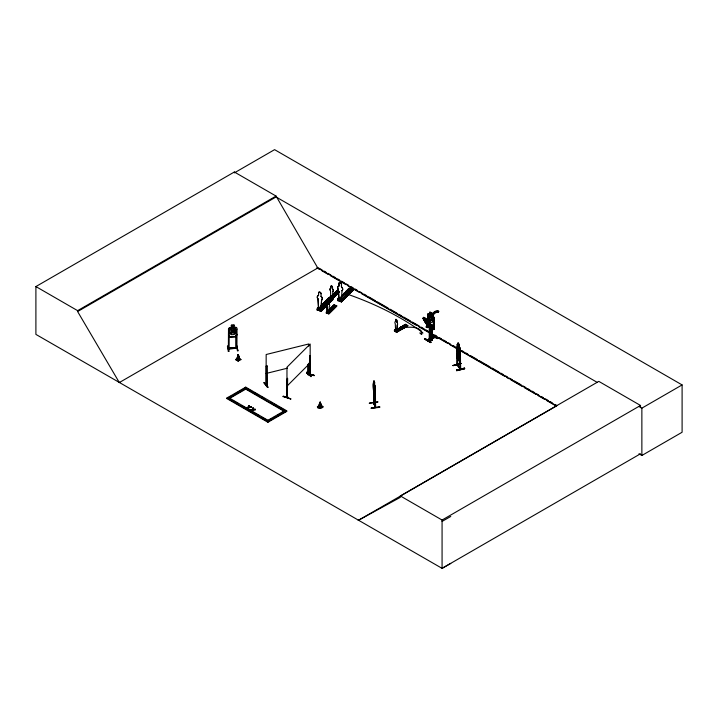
<?xml version="1.0" encoding="UTF-8"?>
<svg xmlns="http://www.w3.org/2000/svg" width="718" height="718" viewBox="0 0 718 718"><rect width="100%" height="100%" fill="white"/><g stroke="black" fill="none" stroke-linecap="round" stroke-linejoin="round"><path stroke-width="1.08" d="M238.143 356.765L238.205 354.898L239.767 359.44L238.358 360.409L236.68 359.592L238.205 354.898M428.269 326.232L427.524 326.169L433.546 329.607M427.623 325.128L427.183 324.778C428.036 325.03 425.98 326.071 427.65 325.918M432.766 317.796L431.859 317.491A6.929 3.976 -65.5 0 1 437.774 312.231L438.312 312.348L438.752 311.28L438.133 311.145A8.095 4.649 -65.5 0 0 431.662 316.324L431.222 317.284L429.57 316.647L429.427 320.372L430.172 320.713L432.766 317.796L432.03 317.455M430.172 320.713L430.315 316.988L429.57 316.647M432.99 329.329L428.682 321.17L433.798 329.427C430.953 328 434.228 328.036 432.344 328.252M396.937 330.863L397.216 324.94A1.93 1.113 60 0 0 396.937 322.292L396.937 320.587A0.969 0.556 60 0 0 396.246 319.402A0.969 0.556 60 0 0 395.564 319.797L395.564 321.502A1.93 1.113 60 0 0 395.286 323.818L395.591 330.334M397.305 324.886L397.018 330.81C393.042 329.032 397.251 330.89 396.049 329.544M319.923 307.78L318.496 308.372L317.975 299.083A2.899 2.046 45 0 1 318.496 295.529L318.586 292.881A1.445 1.023 45 0 1 319.842 292.118A1.445 1.023 45 0 1 321.09 293.716L321 296.363A2.899 2.046 45 0 1 321.52 300.259L321 309.216C316.387 308.767 320.991 307.842 319.339 307.546M321 296.363L321.09 296.274A2.899 2.046 45 0 1 321.61 300.169L321.09 309.126L319.169 308.704M328.88 312.518L329.284 306.487A1.93 1.364 45 0 0 328.88 303.947L328.88 302.242A0.969 0.682 45 0 0 328.099 301.111A0.969 0.682 45 0 0 327.264 301.623L327.202 303.391A1.93 1.364 45 0 0 326.861 305.76L327.202 311.962C329.122 314.394 329.679 311.145 329.58 312.877L327.067 312.043L326.071 312.967L328.979 313.928L336.832 306.074L333.987 305.15M330.836 286.536L330.836 288.241A1.93 1.364 45 0 0 330.486 290.602L330.424 290.664A1.93 1.364 45 0 1 330.774 288.295L330.836 286.536A0.969 0.682 45 0 1 331.671 286.024A0.969 0.682 45 0 1 332.506 287.092L332.506 288.798A1.93 1.364 45 0 1 332.856 291.391L332.506 297.369L330.836 296.803L329.706 297.907M341.409 299.729L342.019 290.691A2.899 2.046 45 0 0 341.499 286.796L341.499 284.238A1.445 1.023 45 0 0 340.242 282.641A1.445 1.023 45 0 0 338.986 283.404L338.896 286.051A2.899 2.046 45 0 0 338.375 289.596L338.896 298.894L341.499 299.639M317.293 310.068L317.096 308.462L318.289 307.268L317.392 309.548L320.569 310.607C322.023 310.338 321.924 306.783 322.059 309.754M332.937 297.584L332.955 296.902L333.152 297.791L330.639 296.947M310.176 374.213C309.261 376.331 311.567 372.965 309.754 374.078M237.568 360.328L237.981 355.051M319.465 407.609L320.219 402.188L321.52 407.178L320.255 407.689L318.577 406.873L319.869 402.331L318.577 406.873M460.014 369.034L460.669 369.411L460.292 350.034L460.014 353.444M374.931 395.223C377.049 397.09 371.269 388.303 373.477 382.488L373.647 403.301L373.97 380.953L374.078 383.394L373.566 382.182L374.931 385.988M318.9 308.587L319.824 307.645M319.779 307.564C318.989 314.592 320.022 304.701 319.088 308.336M339.255 298.553C339.569 300.214 339.659 296.767 339.632 299.182M339.533 298.401C338.6 299.9 341.104 297.934 339.749 298.06M340.323 298.302L337.774 300.609L337.505 298.984C340.018 294.784 338.492 304.037 338.815 298.329C340.547 299.209 339.856 297.521 340.161 298.598M395.358 330.101L396.094 329.544M395.645 330.047L395.959 329.625M317.392 309.548L318.891 307.995L319.393 308.462M318.909 308.201L318.738 308.148M327.713 311.711L327.911 313.219L327.866 311.522L327.309 311.926L327.758 312.07M327.785 311.8L328.099 311.459M327.722 312.088L327.973 311.612M330.881 296.83L331.581 296.283L331.169 296.947M339.067 299.316L339.569 298.85M339.3 298.957L339.3 298.625M369.321 403.148L377.839 402.089M308.919 363.137L308.866 374.634C307.439 372.92 309.934 374.213 308.112 374.76L308.201 364.394M433.349 327.291C435.09 327.3 432.146 327.175 433.277 329.077L433.484 317.132L434.031 317.446L434.157 329.149L427.677 325.712L432.46 328.44M237.523 357.815L238.08 354.916M319.42 405.096L319.977 402.197M283.054 396.722L283.296 396.085L290.853 398.966L283.269 396.417M342.046 299.945L342.172 298.948L342.468 300.277M460.238 355.365L459.87 357.106L458.587 355.365L459.888 357.223L460.364 355.401M236.958 360.032L238.017 355.123M318.846 407.312L320.363 402.304M459.771 361.666L460.148 359.915L459.798 361.782L457.151 358.192L457.222 348.831L456.81 355.491M331.501 308.48L332.138 307.977L332.461 308.803M401.425 327.228C401.954 329.024 403.525 326.259 401.595 327.193M425.72 322.436L427.964 326.519L427.811 325.954L433.735 329.391M432.263 328.153L431.132 328.216M453.076 365.713L461.1 363.47L453.112 365.426M236.68 359.592L237.999 354.979M430.917 342.028L424.769 338.483L430.953 342.001L430.612 342.594L424.464 339.031L424.805 338.456M430.612 342.576L424.76 338.51M430.899 342.369L424.751 338.815M239.624 359.897L238.466 355.024M433.941 323.71L433.259 325.73L429.427 323.594L433.322 325.694L434.013 323.764M319.223 308.659L319.313 307.654M327.749 311.54L327.408 311.791M331.294 296.48L331.554 298.06M330.783 297.799L330.711 296.489L331.626 296.319M327.48 312.133L327.659 312.177M248.841 407.366L248.213 409.296L248.841 407.366L251.462 407.025L248.841 407.761M252.215 409.709L250.106 410.391L252.215 409.709L251.704 410.92L252.206 411.602L253.418 408.156L252.924 407.869L252.296 409.781L249.64 410.122L252.296 409.386M236.922 334.31L235.98 336.679L229.446 337.02M228.593 328.62L228.512 334.893L229.392 337.164L236.051 336.751L237.021 334.373M248.931 405.571L247.719 409.009L248.931 405.571L249.424 406.244L248.922 407.429L251.462 407.42M252.296 409.781L252.924 407.869M263.982 382.82L264.412 382.748C275.129 396.507 256.739 373.127 267.446 387.46L267.832 387.002M248.922 407.429L249.424 405.849M251.704 411.315L252.215 410.104M253.418 408.156L252.206 411.602M375.056 406.478L375.46 406.487M427.219 340.197L433.681 336.482L427.497 340.018M427.497 340.305L433.627 336.778M227.821 346.013L228.809 351.362L228.324 351.389L227.409 346.381L227.884 345.977L228.809 351.362M228.324 351.371L228.809 350.967M459.125 353.848L459.682 352.744L459.655 348.158L459.296 347.691L458.712 349.002L457.797 345.627L458.497 349.235M266.091 384.283C268.173 384.139 265.382 384.049 266.252 385.153L266.172 366.018L266.89 365.839L266.961 385.001L266.773 384.049L267.096 384.417M308.794 346.193L308.794 343.967L266.172 354.512L266.091 384.974L266.979 384.749M308.3 374.751L308.794 374.401L308.794 364.053M287.424 396.507L286.913 396.946L287.371 397.009M286.985 396.946L287.703 396.659L287.254 396.569M309.79 374.15L310.508 373.818M309.709 374.841L310.176 374.904M310.427 373.899L310.005 374.976M310.427 374.59L310.176 355.518L309.745 374.886M319.681 307.78L319.339 307.834M340.251 298.419L339.722 298.176L339.901 298.715M429.346 327.067L429.956 327.345M431.132 339.973L431.563 340.296M336.266 293.572L335.71 292.881L335.153 293.572M332.703 308.659L332.308 307.986M331.438 296.346L338.178 290.063L330.486 298.176L338.205 290.162M424.652 318.873L423.764 317.302L424.688 319.034L423.198 318.173L429.238 321.484M425.316 322.624L422.929 318.298L425.37 322.553M423.799 317.464L428.009 320.749M426.824 324.437C422.489 319.519 429.723 328.18 431.545 327.031M426.77 324.509L431.617 327.112L428.987 321.691M427.56 326.241L423.216 318.047L425.577 322.095M427.066 324.805L427.416 325.407M426.223 326.941L427.596 325.442L428.619 326.125L427.246 327.632L426.223 326.941L427.246 327.632M426.286 327.085L427.596 325.442M427.183 327.489L428.619 326.125M287.379 378.305L287.254 397.763L287.254 378.79M310.436 355.598L309.79 355.904M314.367 375.424L306.568 373.198L314.367 375.442M287.371 397.7L287.685 397.278L286.913 397.637L286.985 367.194L310.176 344.012L310.131 374.895M430.432 338.887L429.705 339.183L429.786 326.681L429.229 326.995L430.432 327.049M432.227 328.207L431.024 328.207L431.751 327.857M431.689 340.296L432.182 340.09L432.182 328.108L431.689 328.467L431.751 340.332L431.069 339.937M318.496 295.529L318.586 292.881M321.09 293.716L321 293.815A1.445 1.023 45 0 0 319.743 292.208A1.445 1.023 45 0 0 318.496 292.971M317.975 299.083L318.065 298.984A2.899 2.046 45 0 1 318.586 295.439M332.856 291.391L332.793 291.454A1.93 1.364 45 0 0 332.443 288.86L332.506 287.092M338.896 286.051L338.986 283.404M342.019 290.691L341.93 290.781A2.899 2.046 45 0 0 341.409 286.886L341.499 284.238M319.689 308.049L318.406 307.816L319.555 308.193M320.722 305.967L328.862 297.683L332.622 298.939L332.928 299.55L321.099 311.334L327.175 304.818M320.228 306.568L328.862 297.683M330.352 298.015L329.84 296.92L330.639 296.13L330.038 297.647L332.156 298.356L338.286 292.379M320.264 306.721L328.117 298.868M320.434 306.927L328.377 299.092M320.686 307.017L328.521 299.146M320.21 307.744L328.808 298.957M338.375 289.596L338.465 289.507A2.899 2.046 45 0 1 338.986 285.961M329.015 299.325L320.381 307.959L329.104 299.334M327.202 301.686L327.264 303.328M332.156 298.356L332.955 296.902M320.569 310.607L320.569 309.62L321.763 308.426M331.887 298.517L338.734 291.472M332.515 297.791L338.905 291.436M321.152 311.325L320.865 309.718L322.059 308.525M320.82 311.074L319.833 310.885L327.973 302.852M329.275 301.488L331.115 299.711M332.838 297.889L338.869 291.903L336.356 291.059L338.869 291.903M321.664 309.261L327.228 303.795M328.88 302.242L328.943 303.885M329.508 301.416L331.151 299.864M339.417 291.517L332.38 298.679M332.488 298.823L339.56 291.759L332.542 298.841L329.84 297.746M319.923 310.939L331.411 300.088L327.668 298.876L331.429 300.133M326.843 304.854L320.587 311.154L327.139 304.665M332.622 298.939L328.431 303.31L332.631 299.173L328.566 298.114L329.598 298.176M328.745 303.247L332.631 299.298M321.099 311.334L332.928 299.55M326.861 305.76L327.202 311.962M342.172 298.948L340.978 300.142L340.978 301.129L337.792 300.061L337.792 299.083L338.986 297.88M338.815 298.329L339.964 298.149M343.823 293.644C354.459 295.995 339.767 295.17 345.017 292.45L348.777 293.949L345.017 292.45M346.085 291.391C356.72 293.743 342.028 292.917 347.279 290.198L351.039 291.696L348.221 290.754M348.077 289.399C358.713 291.75 344.021 290.925 349.271 288.205L353.337 290.072L341.472 301.829L352.843 289.928M341.149 296.507L349.271 288.448L353.032 289.704L341.068 301.704M337.792 300.061L338.986 298.805L338.465 289.507M341.221 296.534L349.271 288.205M341.454 296.453L349.567 288.824M326.78 313.111L326.277 312.016L327.067 311.217L326.466 312.743L328.593 313.443L336.338 305.913M341.624 296.66L348.688 289.596M337.774 300.609L339.56 298.769M341.696 296.687L348.786 289.614M338.268 300.618L339.596 299.128M341.095 297.539L349.217 289.48M330.486 308.453C337.586 310.023 327.785 309.476 331.285 307.663L333.798 308.659L331.285 307.663M331.994 306.954C339.093 308.525 329.293 307.968 332.793 306.155L335.306 307.16L332.793 306.155M333.323 305.626C340.422 307.196 330.621 306.64 334.121 304.827L336.634 305.832L328.135 313.667L336.15 305.662L336.661 305.922L328.629 313.829L329.58 312.061M341.328 297.458L349.253 289.632M328.44 310.625L334.121 304.827M326.466 312.743L327.507 311.935M328.602 310.571L334.417 305.276M341.571 297.692L349.513 289.857M328.763 310.732L334.256 305.231M334.606 305.15L326.573 313.147L334.812 305.401M326.735 313.093L334.633 305.258M328.593 313.443L329.382 311.989M340.332 301.452L351.228 290.422M341.903 299.882L351.524 290.234M342.145 299.81L351.56 290.386M329.221 312.967L336.634 305.662M342.306 300.016L351.73 290.593M340.736 301.587L353.032 289.462M341.472 301.829L353.337 290.072M286.985 386.131L310.176 362.94M456.98 344.712L457.402 344.362L458.174 345.421L458.138 342.962L457.537 349.81M231.438 325.335L231.447 327.713L230.029 328.584L230.029 332.928L231.447 334.705L234.095 334.543L235.513 332.587L235.513 328.243L234.095 327.552L234.176 325.083L231.34 325.263L231.349 327.641L229.41 327.713L228.512 328.656L228.36 348.948C230.855 349.253 227.696 346.839 228.503 348.715M228.503 348.05L237.012 347.727M236.231 347.799L236.976 347.557L236.841 348.481L236.231 348.49M427.838 321.556L427.793 314.125L428.511 313.613L429.965 314.502L429.956 312.168L431.931 313.192L431.931 314.744M373.441 402.861L373.943 402.771L375.038 406.63M375.46 407.178L374.984 407.232L375.334 406.397M375.236 406.971L373.647 402.807L375.514 407.582L375.352 388.205L375.029 407.232M456.971 364.879L460.355 369.501L459.969 347.79M236.823 359.144L237.335 358.785M318.711 406.424L319.232 406.065M287.29 397.718L287.64 378.395M337.711 290L331.994 295.52L337.855 290.162M332.326 298.67L332.156 297.692M349.271 288.448L349.962 288.824M337.936 300.654L338.51 300.851M340.242 301.407L340.817 301.614M340.969 301.65L340.978 300.142M404.467 324.877C410.499 327.785 401.47 324.823 405.598 324.392L394.361 330.935L394.496 329.975C396.632 327.246 395.636 333.987 395.941 329.966L395.214 329.661L395.214 331.043M394.379 330.935L396.704 332.263L407.815 325.846L405.598 324.231M394.729 331.133L406.164 324.895L394.64 331.088M405.446 324.5L407.644 325.577L396.174 331.851M405.751 324.671L394.604 331.061L405.706 324.653M395.986 331.851L396.569 332.084L407.644 325.407M427.802 314.134C428.969 313.398 426.824 318.164 427.892 320.407M433.914 317.527L433.259 316.261L433.914 317.527L433.941 323.8M450.76 563.406L442.073 568.351L35.9 334.391L35.9 286.563L234.346 171.997L276.062 196.077L317.778 267.985L456.621 348.14M35.9 286.563L77.616 310.652L276.062 196.077M119.798 382.29L119.323 382.559L77.616 311.54L276.062 196.965L597.367 382.47M119.323 382.559L318.245 267.715M237.245 358.444L235.495 359.521L238.125 361.091L240.952 359.574L238.331 358.004L240.952 359.637M226.933 398.005L245.727 387.155L286.715 410.822L286.715 411.414L267.922 422.265L226.933 398.598L226.933 398.005L267.922 421.672L286.715 410.822M226.933 398.598L228.136 397.907M230.065 396.794L231.986 395.681M233.915 394.568L244.524 388.438M229.329 398.005L245.727 388.537L245.727 389.129L229.329 398.598M395.564 319.797L395.564 321.502M396.937 320.587L396.937 322.292M394.496 329.975L395.789 329.418M400.464 327.193C406.514 329.921 397.503 327.489 401.586 326.537L403.642 327.722A35.783 13.714 -24 0 1 421.475 331.59L422.929 333.071L422.175 332.856M402.592 325.963C408.65 328.691 399.63 326.259 403.722 325.308L405.769 326.663L403.722 325.308M394.658 330.065L394.658 330.729L396.39 331.725L397.521 330.415L397.682 331.33M396.39 331.07L397.682 330.504M407.653 325.568L396.399 332.093L396.551 331.16M396.444 332.12L407.806 325.855M433.268 317.248L434.031 317.446M428.691 326.035L428.466 324.949L433.25 327.677L433.466 327.076M267.922 420.29L284.319 410.822M268.891 420.326L271.781 418.657M273.711 417.535L275.64 416.422M277.57 415.309L280.46 413.64M282.389 412.527L284.319 411.414M434.426 337.236L428.26 340.745M434.713 337.451L428.529 340.951L434.677 337.397M317.392 406.738L319.142 405.724C312.222 409.798 329.32 408.192 320.219 405.221M437.441 338.636L431.868 335.683M317.392 406.855L320.013 408.371L322.84 406.855M358.641 520.182L400.357 497.332L400.357 495.95L598.803 381.375L640.519 405.464L640.519 407.653M358.174 520.451L556.63 405.876L459.529 349.828M400.357 495.95L442.073 520.038L640.519 405.464M638.957 406.478L641.865 408.156L682.1 384.92L682.1 432.254L641.865 455.481L638.948 453.803M640.519 453.776L442.073 568.351L442.073 520.038M442.073 521.412L450.76 516.466M433.116 329.032L432.649 327.902M375.541 407.564L375.586 406.828M336.168 293.518L335.252 293.644L335.539 292.89M319.178 307.896L319.636 308.121M396.031 329.643L395.797 330.092M266.109 384.929L266.89 384.767M310.104 374.428L310.221 373.71M429.705 338.537L430.432 338.833M314.17 375.586L306.604 373.073M428.063 326.546L426.582 323.854M266.297 366.18L267.015 366M307.205 371.762L311.118 376.654L307.259 371.789M308.201 374.742L308.919 374.563M459.044 349.065L457.994 347.53L457.949 350.016L457.151 348.957L460.274 353.705L460.274 359.96M459.134 351.371L459.664 357.277L459.098 358.39L458.03 356.981L457.465 354.36L457.465 350.016L458.03 349.989M459.008 349.092L459.008 351.425L459.87 352.35M456.774 355.455L457.213 358.21M266.172 373.45L287.487 368.172M459.951 347.844L459.215 346.839L459.251 344.478L459.682 348.392L458.955 349.881L459.484 352.502M457.034 350.851L457.294 344.281L460.238 349.154M460.606 350.456L460.014 350.106M457.599 364.529L457.007 364.295M452.923 365.561L461.118 363.47M459.987 368.496L457.626 364.834L456.944 364.897L457.007 357.133M456.513 370.084L464.519 368.128L456.495 370.048L456.684 370.703L464.69 368.702L456.675 370.659M335.88 293.743L336.329 293.159M332.461 308.668L331.689 308.605M429.894 339.138L429.229 338.833L430.351 338.86L430.387 328.027M228.503 348.742L236.976 348.248L228.548 348.966L228.548 348.275M236.186 347.548L229.105 348.015L229.32 348.894M248.922 407.034L251.462 407.025M248.222 407.806L246.121 408.093L248.222 407.411L246.543 407.707M252.916 409.341L254.98 409.063L255.446 409.727L252.826 410.059M255.446 409.727L252.916 409.736L255.446 409.332M248.311 407.079L245.655 407.824M373.988 381.079L374.652 382.55L374.536 391.902L373.692 387.729M373.755 383.834L373.629 384.318M374.554 384.893L375.236 387.316L375.11 407.573M373.378 388.743L373.566 391.561M375.514 388.644L375.056 388.241M377.839 401.811L369.339 403.256M379.651 406.801L371.134 408.165L379.741 407.384L379.642 406.738M371.152 408.147L379.651 407.061M266.396 385.117L267.015 384.929L266.89 365.839M332.138 308.103L331.519 308.381L331.976 308.839M401.883 327.094L402.502 327.193M316.889 309.934L320.865 310.948L320.336 311.065M317.58 310.185L317.859 310.104M234.185 325.137L231.34 325.263M235.98 327.435L229.41 327.713M229.105 348.679L229.23 329.966L228.423 329.84M236.105 329.365L236.886 329.32M236.527 345.439L237.936 350.779L237.452 350.824L236.527 345.439L237.936 350.797M340.179 298.58L340.063 300.68L338.914 300.295M238.331 361.154L235.495 359.458M457.33 364.179L457.662 365.3L457.59 357.483M460.31 368.926L457.411 364.888M424.751 318.963L424.024 318.918L425.684 321.861L429.319 324.751L429.633 324.06L427.973 321.117L425.801 318.433L423.701 317.365M335.71 293.016L336.266 293.195M335.71 293.626L335.252 293.518M307.277 372.077L310.732 376.654M457.276 365.336L457.285 357.061M460.283 369.447L459.969 368.415M437.468 311.989L438.312 312.348M431.5 328.503L431.5 340.332M373.647 402.61L373.441 402.062L373.943 402.466M306.568 372.813L314.125 375.685M283.233 396.489L290.853 398.966M338.564 291.086L336.895 290.53L338.564 291.257M332.955 297.557L330.774 296.866L330.486 290.602M327.435 302.87L324.608 301.928L327.435 303.122M327.175 304.378L323.414 303.122L327.175 304.629M328 311.738L327.22 311.513L327.148 312.967M327.148 311.585L327.911 311.836M327.22 312.895L327.982 313.147M308.112 374.078L308.318 374.769M438.752 311.28L437.388 310.804A8.095 4.649 -65.5 0 0 430.926 315.983L430.486 316.952L431.24 317.248M431.931 313.192L429.885 312.052L429.902 314.538L428.888 314.753L428.906 319.115L429.938 321.547L431.841 322.615L432.846 321.314L432.828 316.952L431.805 315.606L431.859 313.227M431.868 315.57L433.232 316.324M428.475 313.748L433.16 316.36M429.929 319.681L431.832 320.74L431.814 318.568M423.028 318.271L423.584 318.586M428.493 321.386L429.05 321.709L427.955 320.82M431.554 326.466L433.466 327.552M682.1 384.92L274.59 149.649L234.346 172.876L234.346 171.997M319.214 268.272L322.131 269.959M324.069 271.072L326.008 272.194M327.955 273.316L330.863 275.003M332.811 276.125L335.719 277.803M337.657 278.925L339.605 280.047M341.544 281.169L344.461 282.847M346.399 283.969L348.338 285.091M351.255 286.769L353.193 287.891M355.141 289.013L357.079 290.135M359.996 291.813L361.935 292.935M363.873 294.057L366.79 295.744M368.729 296.866L375.532 300.788M377.471 301.91L388.151 308.076M390.089 309.198L396.892 313.12M398.831 314.242L401.739 315.92M403.687 317.042L410.481 320.964M412.419 322.086L419.222 326.008M421.161 327.13L424.078 328.817M426.016 329.939L427.955 331.052M434.758 334.983L436.697 336.105M439.613 337.783L441.552 338.905M443.491 340.027L446.408 341.705M448.346 342.827L450.294 343.949M453.202 345.627L455.14 346.749M461.943 350.68L463.882 351.793M465.82 352.915L467.768 354.037M470.676 355.724L477.479 359.646M479.418 360.768L490.098 366.934M492.036 368.056L498.839 371.978M500.778 373.1L503.695 374.778M505.634 375.9L507.572 377.022M509.52 378.144L512.428 379.822M514.375 380.944L521.169 384.866M523.108 385.988L526.025 387.675M527.963 388.797L529.902 389.919M531.85 391.032L534.757 392.719M536.705 393.841L538.644 394.963M541.56 396.641L543.499 397.763M545.438 398.885L548.355 400.563M550.293 401.685L552.241 402.807M555.149 404.485L557.096 405.607M316.817 267.823L319.725 269.501M321.664 270.623L328.458 274.545M330.397 275.667L345.923 284.624M347.862 285.746L359.512 292.468M361.45 293.59L416.754 325.523M418.693 326.645L430.342 333.367M432.281 334.48L434.219 335.602M436.158 336.724L447.808 343.446M449.746 344.568L456.54 348.49M459.448 350.169L505.05 376.501M506.989 377.623L508.936 378.736M510.875 379.858L522.516 386.58M524.454 387.702L536.104 394.424M538.042 395.546L544.836 399.468M546.775 400.59L556.477 406.191M431.832 335.414L437.145 338.465M424.491 338.977L430.638 342.531M396.991 330.935L395.412 330.074M320.219 405.284L322.84 406.801M252.395 391.606L245.727 387.747L245.727 387.155M254.307 392.701L259.072 395.456M261.926 397.108L263.838 398.203M270.506 402.062L272.418 403.157M274.321 404.261L276.224 405.356M278.135 406.46L280.989 408.111M282.901 409.215L286.715 411.414M244.524 387.846L285.513 411.513L285.513 412.105L245.484 388.985M248.931 405.966L249.424 406.244M252.924 408.264L253.418 408.551M228.136 397.314L269.124 420.981L269.124 421.574L261.496 417.167M249.64 410.122L250.106 410.391M229.087 398.454L230.99 399.558M232.901 400.653L238.618 403.956M241.481 405.607L244.335 407.259M249.101 410.014L251.013 411.118M252.916 412.213L255.779 413.864M257.681 414.968L259.593 416.063M337.532 300.375L341.562 301.847M401.488 327.507L402.61 327.139M236.051 348.481L236.105 334.938M429.229 338.887L429.274 326.95M352.61 289.821L352.017 289.632L352.511 289.812M264.359 382.667L267.886 387.352M458.91 349.208L458.228 348.302L458.91 349.98M457.24 358.174L459.852 361.648M458.057 342.98L459.251 344.478M458.093 343.114L459.125 344.523M457.007 345.995L457.312 349.756M464.69 368.747L464.501 368.101M395.519 330.118L395.627 329.329M321.655 406.72L320.318 402.233M239.767 359.44L238.43 354.952M373.863 402.807L373.755 393.859M428.682 321.17L433.609 329.643M427.273 324.509L428.332 326.304M423.216 318.047L424.715 320.686M428.933 321.763L431.303 325.963M425.568 318.523L425.864 319.052L424.347 317.841M421.421 332.093L421.475 331.59A416.996 254.316 -15.4 0 0 346.785 293.958M228.512 334.893L229.392 337.164M373.97 380.953L374.634 382.577M374.087 381.734L374.437 383.484L374.087 382.514M375.586 407.519L375.352 388.205M373.566 402.511L375.218 407.618M457.599 365.22L457.195 364.627M459.78 352.376L460.184 353.723M321.52 407.178L320.345 402.376L321 407.528M458.73 350.07L459.323 353.059M234.185 327.471L236.016 327.3L237.021 328.117L236.922 348.427M431.365 325.891L431.563 327.184M238.367 355.15L239.112 360.248M238.331 354.907L238.879 358.713M318.065 298.984L318.586 308.282M320.138 402.457L320.255 407.689M238.241 355.177L238.358 360.409M433.932 327.587L433.941 329.275M433.825 317.571L433.878 329.239M429.902 315.319L429.911 317.5M428.359 314.448L428.395 321.87M428.018 314.008L428.045 320.372M641.865 408.156L641.865 455.481M460.014 361.244L459.969 369.106M459.125 351.982L459.125 347.638L458.093 346.22L458.093 350.564M431.069 328.108L431.069 340.09M429.894 327.309L429.956 339.183M403.642 327.722L401.586 326.537M397.521 330.415L397.521 331.07M395.313 329.607L395.313 330.989M373.925 392.073L373.943 403.265M318.586 307.367L318.586 308.354M318.514 307.708L318.406 309.88L318.289 307.268M308.076 364.232L307.995 374.608M267.922 421.672L267.922 422.265M236.141 329.535L236.24 348.517M77.616 310.652L77.616 311.54M330.774 286.59A0.969 0.682 45 0 1 331.608 286.087A0.969 0.682 45 0 1 332.443 287.155M338.896 283.493A1.445 1.023 45 0 1 340.152 282.73A1.445 1.023 45 0 1 341.409 284.328M432.945 314.125A6.929 3.976 -65.5 0 1 433.51 313.524M435.305 312.24A6.929 3.976 -65.5 0 1 435.898 312.016M427.677 321.134L427.354 322.158L429.759 324.769L427.129 322.265C427.389 324.078 425.28 322.517 426.501 321.673L424.221 319.205L426.707 321.538L426.968 320.713L427.677 321.134M374.904 391.678L374.392 388.097C373.513 394.335 373.97 375.882 374.383 387.029L374.688 385.763L374.904 391.678M420.057 333.008L421.699 334.417L420.057 333.008M459.439 358.165L458.676 354.477L459.403 352.762L459.008 352.323L458.434 353.615L457.501 350.231L458.21 353.839L457.465 355.625L457.833 356.101L458.452 354.674L459.376 358.21M235.235 333.529L234.265 333.592L232.767 331.501C231.663 334.956 228.351 334.803 232.165 331.025C228.396 328 231.645 327.255 232.722 330.468C233.727 327.175 237.227 327.381 233.332 330.971L235.235 333.529M432.137 340.009L431.751 339.695L432.137 340.009M464.528 368.424L456.522 370.425L464.537 368.469M233.619 325.64L231.914 325.748L231.914 326.519L233.619 326.421L233.619 325.64M234.095 328.332L231.447 328.494L231.447 332.838L234.095 332.676L234.095 328.332M338.07 292.702L335.566 291.858L338.07 292.702M337.361 293.402L334.848 292.567L337.361 293.402M336.562 294.2L334.058 293.366L336.562 294.2M330.63 300.932L326.869 299.675L330.63 300.932M329.436 302.125L325.676 300.869L329.436 302.125M426.95 320.551L425.047 319.492L426.707 322.427L428.61 323.495L426.95 320.551M431.455 313.47L430.235 312.788L430.235 313.56L431.455 314.251L431.455 313.47M459.098 352.179L458.03 350.77L458.03 355.114L459.098 356.523L459.098 352.179M458.937 344.667L458.272 343.751L458.937 345.439L458.937 344.667M374.536 385.692L373.988 384.184L374.536 390.036L374.536 385.692M345.816 293.958A0.969 0.556 0 0 0 347.27 293.483A0.969 0.556 0 0 0 345.816 292.998A0.969 0.556 0 0 0 345.816 293.958M325.407 303.642A0.969 0.556 0 0 0 326.861 303.158A0.969 0.556 0 0 0 325.407 302.673A0.969 0.556 0 0 0 325.407 303.642M325.407 303.445A0.969 0.556 0 0 0 326.861 302.96A0.969 0.556 0 0 0 325.407 302.475A0.969 0.556 0 0 0 325.407 303.445M345.816 294.156A0.969 0.556 0 0 0 347.27 293.68A0.969 0.556 0 0 0 345.816 293.195A0.969 0.556 0 0 0 345.816 294.156"/></g></svg>
